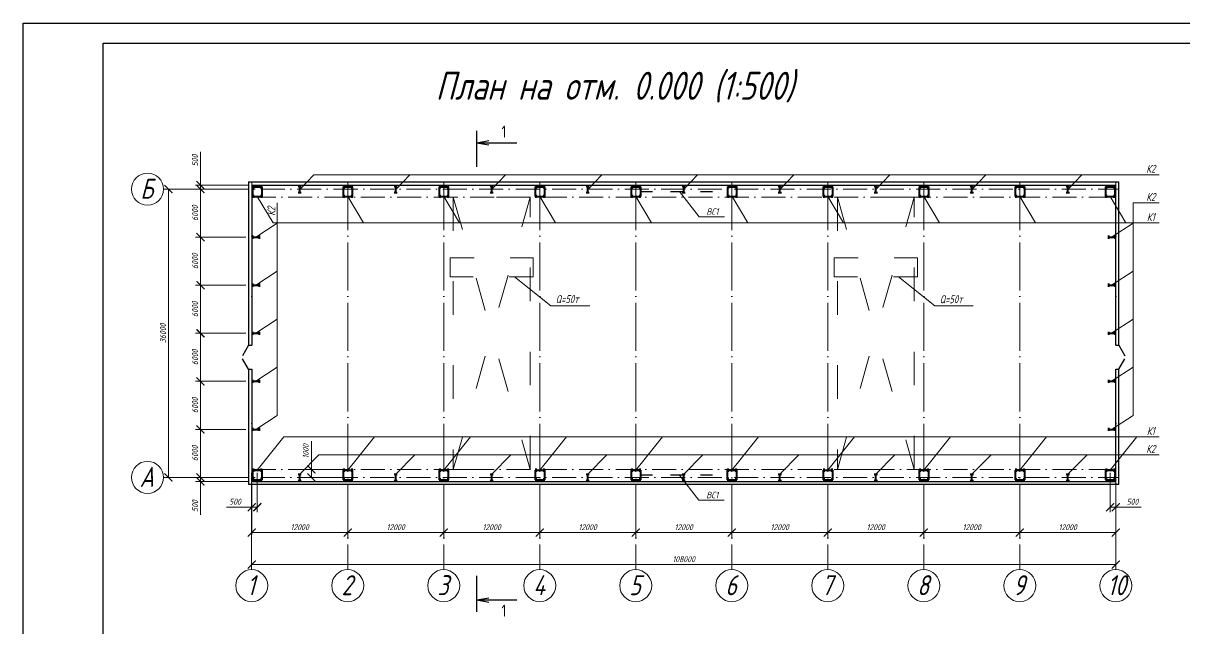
# Model space of a CAD drawing. Header units: millimetres. Extents: x 1665 to 4316, y 443 to 1647.
# Drawn here: x 1665 to 1955.4, y 1495.7 to 1647 of the extents above; entities that cross this region are included whole.
import ezdxf

# ---------------------------------------------------------------- set-up
doc = ezdxf.new("R2010")
doc.units = ezdxf.units.MM
for name, pattern in [('ACAD_ISO03W100', [30, 12, -18]), ('ACAD_ISO04W100', [30, 24, -3, 0, -3]), ('ACAD_ISO10W100', [18, 12, -3, 0, -3])]:
    doc.linetypes.add(name, pattern=pattern)
doc.layers.get('0').update_dxf_attribs({"lineweight": 18})
doc.styles.get("Standard").update_dxf_attribs({"font": 'romans.shx', "width": 0.75, "oblique": 15, "height": 1.5})
doc.dimstyles.new('ISO-25', dxfattribs={"dimtxt": 1.5, "dimasz": 2, "dimexe": 1.25, "dimexo": 0.625, "dimtad": 1, "dimtxsty": 'Standard', "dimblk": 'ARCHTICK', "dimcen": 2.5, "dimadec": 0, "dimazin": 0, "dimtfac": 1, "dimtmove": 0, "dimatfit": 3, "dimldrblk": 'NONE', "dimfxl": 1, "dimlwd": 18, "dimlwe": 18, "dimarcsym": 0})

# ---------------------------------------------------------------- blocks, each defined once
blk = doc.blocks.new('_ArchTick')
at = {"color": 0, "linetype": 'ByBlock', "const_width": 0.15}
blk.add_lwpolyline([(-0.5, -0.5), (0.5, 0.5)], dxfattribs=at)
blk = doc.blocks.new('*D6')
at = {"color": 0, "lineweight": 18, "transparency": 16777216}
for p, q in [((1722.12, 1528.94), (1722.12, 1518.45)), ((1746.12, 1528.94), (1746.12, 1518.45)), ((1722.12, 1519.7), (1746.12, 1519.7))]:
    blk.add_line(p, q, dxfattribs=at)
at = {"layer": 'Defpoints', "color": 0, "transparency": 16777216}
for p in [(1722.12, 1529.56), (1746.12, 1529.56), (1746.12, 1519.7)]:
    blk.add_point(p, dxfattribs=at)
at = {"color": 0, "lineweight": 18, "transparency": 16777216, "xscale": 2, "yscale": 2, "zscale": 2, "rotation": 180}
blk.add_blockref('_ArchTick', (1722.12, 1519.7), dxfattribs=at)
at = {"color": 0, "lineweight": 18, "transparency": 16777216, "xscale": 2, "yscale": 2, "zscale": 2}
blk.add_blockref('_ArchTick', (1746.12, 1519.7), dxfattribs=at)
at = {"color": 0, "transparency": 16777216, "insert": (1734.12, 1521.07), "char_height": 1.5, "attachment_point": 5}
blk.add_mtext('12000', dxfattribs=at)
blk = doc.blocks.new('_None')
blk = doc.blocks.new('*D7')
at = {"color": 0, "lineweight": 18, "transparency": 16777216}
for p, q in [((1746.12, 1528.94), (1746.12, 1518.45)), ((1770.12, 1528.94), (1770.12, 1518.45)), ((1746.12, 1519.7), (1770.12, 1519.7))]:
    blk.add_line(p, q, dxfattribs=at)
at = {"layer": 'Defpoints', "color": 0, "transparency": 16777216}
for p in [(1746.12, 1529.56), (1770.12, 1529.56), (1770.12, 1519.7)]:
    blk.add_point(p, dxfattribs=at)
at = {"color": 0, "lineweight": 18, "transparency": 16777216, "xscale": 2, "yscale": 2, "zscale": 2, "rotation": 180}
blk.add_blockref('_ArchTick', (1746.12, 1519.7), dxfattribs=at)
at = {"color": 0, "lineweight": 18, "transparency": 16777216, "xscale": 2, "yscale": 2, "zscale": 2}
blk.add_blockref('_ArchTick', (1770.12, 1519.7), dxfattribs=at)
at = {"color": 0, "transparency": 16777216, "insert": (1758.12, 1521.07), "char_height": 1.5, "attachment_point": 5}
blk.add_mtext('12000', dxfattribs=at)
blk = doc.blocks.new('*D8')
at = {"color": 0, "lineweight": 18, "transparency": 16777216}
for p, q in [((1770.12, 1528.94), (1770.12, 1518.45)), ((1794.12, 1528.94), (1794.12, 1518.45)), ((1770.12, 1519.7), (1794.12, 1519.7))]:
    blk.add_line(p, q, dxfattribs=at)
at = {"layer": 'Defpoints', "color": 0, "transparency": 16777216}
for p in [(1770.12, 1529.56), (1794.12, 1529.56), (1794.12, 1519.7)]:
    blk.add_point(p, dxfattribs=at)
at = {"color": 0, "lineweight": 18, "transparency": 16777216, "xscale": 2, "yscale": 2, "zscale": 2, "rotation": 180}
blk.add_blockref('_ArchTick', (1770.12, 1519.7), dxfattribs=at)
at = {"color": 0, "lineweight": 18, "transparency": 16777216, "xscale": 2, "yscale": 2, "zscale": 2}
blk.add_blockref('_ArchTick', (1794.12, 1519.7), dxfattribs=at)
at = {"color": 0, "transparency": 16777216, "insert": (1782.12, 1521.07), "char_height": 1.5, "attachment_point": 5}
blk.add_mtext('12000', dxfattribs=at)
blk = doc.blocks.new('*D9')
at = {"color": 0, "lineweight": 18, "transparency": 16777216}
for p, q in [((1794.12, 1528.94), (1794.12, 1518.45)), ((1818.12, 1528.94), (1818.12, 1518.45)), ((1794.12, 1519.7), (1818.12, 1519.7))]:
    blk.add_line(p, q, dxfattribs=at)
at = {"layer": 'Defpoints', "color": 0, "transparency": 16777216}
for p in [(1794.12, 1529.56), (1818.12, 1529.56), (1818.12, 1519.7)]:
    blk.add_point(p, dxfattribs=at)
at = {"color": 0, "lineweight": 18, "transparency": 16777216, "xscale": 2, "yscale": 2, "zscale": 2, "rotation": 180}
blk.add_blockref('_ArchTick', (1794.12, 1519.7), dxfattribs=at)
at = {"color": 0, "lineweight": 18, "transparency": 16777216, "xscale": 2, "yscale": 2, "zscale": 2}
blk.add_blockref('_ArchTick', (1818.12, 1519.7), dxfattribs=at)
at = {"color": 0, "transparency": 16777216, "insert": (1806.12, 1521.07), "char_height": 1.5, "attachment_point": 5}
blk.add_mtext('12000', dxfattribs=at)
blk = doc.blocks.new('*D10')
at = {"color": 0, "lineweight": 18, "transparency": 16777216}
for p, q in [((1818.12, 1528.94), (1818.12, 1518.45)), ((1842.12, 1528.94), (1842.12, 1518.45)), ((1818.12, 1519.7), (1842.12, 1519.7))]:
    blk.add_line(p, q, dxfattribs=at)
at = {"layer": 'Defpoints', "color": 0, "transparency": 16777216}
for p in [(1818.12, 1529.56), (1842.12, 1529.56), (1842.12, 1519.7)]:
    blk.add_point(p, dxfattribs=at)
at = {"color": 0, "lineweight": 18, "transparency": 16777216, "xscale": 2, "yscale": 2, "zscale": 2, "rotation": 180}
blk.add_blockref('_ArchTick', (1818.12, 1519.7), dxfattribs=at)
at = {"color": 0, "lineweight": 18, "transparency": 16777216, "xscale": 2, "yscale": 2, "zscale": 2}
blk.add_blockref('_ArchTick', (1842.12, 1519.7), dxfattribs=at)
at = {"color": 0, "transparency": 16777216, "insert": (1830.12, 1521.07), "char_height": 1.5, "attachment_point": 5}
blk.add_mtext('12000', dxfattribs=at)
blk = doc.blocks.new('*D11')
at = {"color": 0, "lineweight": 18, "transparency": 16777216}
for p, q in [((1842.12, 1528.94), (1842.12, 1518.45)), ((1866.12, 1528.94), (1866.12, 1518.45)), ((1842.12, 1519.7), (1866.12, 1519.7))]:
    blk.add_line(p, q, dxfattribs=at)
at = {"layer": 'Defpoints', "color": 0, "transparency": 16777216}
for p in [(1842.12, 1529.56), (1866.12, 1529.56), (1866.12, 1519.7)]:
    blk.add_point(p, dxfattribs=at)
at = {"color": 0, "lineweight": 18, "transparency": 16777216, "xscale": 2, "yscale": 2, "zscale": 2, "rotation": 180}
blk.add_blockref('_ArchTick', (1842.12, 1519.7), dxfattribs=at)
at = {"color": 0, "lineweight": 18, "transparency": 16777216, "xscale": 2, "yscale": 2, "zscale": 2}
blk.add_blockref('_ArchTick', (1866.12, 1519.7), dxfattribs=at)
at = {"color": 0, "transparency": 16777216, "insert": (1854.12, 1521.07), "char_height": 1.5, "attachment_point": 5}
blk.add_mtext('12000', dxfattribs=at)
blk = doc.blocks.new('*D12')
at = {"color": 0, "lineweight": 18, "transparency": 16777216}
for p, q in [((1866.12, 1528.94), (1866.12, 1518.45)), ((1890.12, 1528.94), (1890.12, 1518.45)), ((1866.12, 1519.7), (1890.12, 1519.7))]:
    blk.add_line(p, q, dxfattribs=at)
at = {"layer": 'Defpoints', "color": 0, "transparency": 16777216}
for p in [(1866.12, 1529.56), (1890.12, 1529.56), (1890.12, 1519.7)]:
    blk.add_point(p, dxfattribs=at)
at = {"color": 0, "lineweight": 18, "transparency": 16777216, "xscale": 2, "yscale": 2, "zscale": 2, "rotation": 180}
blk.add_blockref('_ArchTick', (1866.12, 1519.7), dxfattribs=at)
at = {"color": 0, "lineweight": 18, "transparency": 16777216, "xscale": 2, "yscale": 2, "zscale": 2}
blk.add_blockref('_ArchTick', (1890.12, 1519.7), dxfattribs=at)
at = {"color": 0, "transparency": 16777216, "insert": (1878.12, 1521.07), "char_height": 1.5, "attachment_point": 5}
blk.add_mtext('12000', dxfattribs=at)
blk = doc.blocks.new('*D13')
at = {"color": 0, "lineweight": 18, "transparency": 16777216}
for p, q in [((1890.12, 1528.94), (1890.12, 1518.45)), ((1914.12, 1528.94), (1914.12, 1518.45)), ((1890.12, 1519.7), (1914.12, 1519.7))]:
    blk.add_line(p, q, dxfattribs=at)
at = {"layer": 'Defpoints', "color": 0, "transparency": 16777216}
for p in [(1890.12, 1529.56), (1914.12, 1529.56), (1914.12, 1519.7)]:
    blk.add_point(p, dxfattribs=at)
at = {"color": 0, "lineweight": 18, "transparency": 16777216, "xscale": 2, "yscale": 2, "zscale": 2, "rotation": 180}
blk.add_blockref('_ArchTick', (1890.12, 1519.7), dxfattribs=at)
at = {"color": 0, "lineweight": 18, "transparency": 16777216, "xscale": 2, "yscale": 2, "zscale": 2}
blk.add_blockref('_ArchTick', (1914.12, 1519.7), dxfattribs=at)
at = {"color": 0, "transparency": 16777216, "insert": (1902.12, 1521.07), "char_height": 1.5, "attachment_point": 5}
blk.add_mtext('12000', dxfattribs=at)
blk = doc.blocks.new('*D14')
at = {"color": 0, "lineweight": 18, "transparency": 16777216}
for p, q in [((1914.12, 1528.94), (1914.12, 1518.45)), ((1938.12, 1528.94), (1938.12, 1518.45)), ((1914.12, 1519.7), (1938.12, 1519.7))]:
    blk.add_line(p, q, dxfattribs=at)
at = {"layer": 'Defpoints', "color": 0, "transparency": 16777216}
for p in [(1914.12, 1529.56), (1938.12, 1529.56), (1938.12, 1519.7)]:
    blk.add_point(p, dxfattribs=at)
at = {"color": 0, "lineweight": 18, "transparency": 16777216, "xscale": 2, "yscale": 2, "zscale": 2, "rotation": 180}
blk.add_blockref('_ArchTick', (1914.12, 1519.7), dxfattribs=at)
at = {"color": 0, "lineweight": 18, "transparency": 16777216, "xscale": 2, "yscale": 2, "zscale": 2}
blk.add_blockref('_ArchTick', (1938.12, 1519.7), dxfattribs=at)
at = {"color": 0, "transparency": 16777216, "insert": (1926.12, 1521.07), "char_height": 1.5, "attachment_point": 5}
blk.add_mtext('12000', dxfattribs=at)
blk = doc.blocks.new('*D15')
at = {"color": 0, "lineweight": 18, "transparency": 16777216}
for p, q in [((1722.12, 1531.07), (1722.12, 1510.45)), ((1938.12, 1531.07), (1938.12, 1510.45)), ((1722.12, 1511.7), (1938.12, 1511.7))]:
    blk.add_line(p, q, dxfattribs=at)
at = {"layer": 'Defpoints', "color": 0, "transparency": 16777216}
for p in [(1722.12, 1531.7), (1938.12, 1531.7), (1938.12, 1511.7)]:
    blk.add_point(p, dxfattribs=at)
at = {"color": 0, "lineweight": 18, "transparency": 16777216, "xscale": 2, "yscale": 2, "zscale": 2, "rotation": 180}
blk.add_blockref('_ArchTick', (1722.12, 1511.7), dxfattribs=at)
at = {"color": 0, "lineweight": 18, "transparency": 16777216, "xscale": 2, "yscale": 2, "zscale": 2}
blk.add_blockref('_ArchTick', (1938.12, 1511.7), dxfattribs=at)
at = {"color": 0, "transparency": 16777216, "insert": (1830.12, 1513.07), "char_height": 1.5, "attachment_point": 5}
blk.add_mtext('108000', dxfattribs=at)
blk = doc.blocks.new('*D16')
at = {"color": 0, "lineweight": 18, "transparency": 16777216}
for p, q in [((1720.7, 1545.5), (1708.07, 1545.5)), ((1709.32, 1533.5), (1709.32, 1545.5)), ((1717.12, 1533.5), (1708.07, 1533.5))]:
    blk.add_line(p, q, dxfattribs=at)
at = {"layer": 'Defpoints', "color": 0, "transparency": 16777216}
for p in [(1709.32, 1545.5), (1721.32, 1545.5), (1717.75, 1533.5)]:
    blk.add_point(p, dxfattribs=at)
at = {"color": 0, "lineweight": 18, "transparency": 16777216, "xscale": 2, "yscale": 2, "zscale": 2}
for p, rotation in [((1709.32, 1545.5), 90), ((1709.32, 1533.5), 270)]:
    blk.add_blockref('_ArchTick', p, dxfattribs=dict(at, rotation=rotation))
at = {"color": 0, "transparency": 16777216, "insert": (1707.95, 1539.5), "char_height": 1.5, "attachment_point": 5, "rotation": 90}
blk.add_mtext('6000', dxfattribs=at)
blk = doc.blocks.new('*D17')
at = {"color": 0, "lineweight": 18, "transparency": 16777216}
for p, q in [((1720.7, 1557.5), (1708.07, 1557.5)), ((1709.32, 1545.5), (1709.32, 1557.5)), ((1717.12, 1545.5), (1708.07, 1545.5))]:
    blk.add_line(p, q, dxfattribs=at)
at = {"layer": 'Defpoints', "color": 0, "transparency": 16777216}
for p in [(1709.32, 1557.5), (1721.32, 1557.5), (1717.75, 1545.5)]:
    blk.add_point(p, dxfattribs=at)
at = {"color": 0, "lineweight": 18, "transparency": 16777216, "xscale": 2, "yscale": 2, "zscale": 2}
for p, rotation in [((1709.32, 1557.5), 90), ((1709.32, 1545.5), 270)]:
    blk.add_blockref('_ArchTick', p, dxfattribs=dict(at, rotation=rotation))
at = {"color": 0, "transparency": 16777216, "insert": (1707.95, 1551.5), "char_height": 1.5, "attachment_point": 5, "rotation": 90}
blk.add_mtext('6000', dxfattribs=at)
blk = doc.blocks.new('*D18')
at = {"color": 0, "lineweight": 18, "transparency": 16777216}
for p, q in [((1720.7, 1569.5), (1708.07, 1569.5)), ((1709.32, 1557.5), (1709.32, 1569.5)), ((1717.12, 1557.5), (1708.07, 1557.5))]:
    blk.add_line(p, q, dxfattribs=at)
at = {"layer": 'Defpoints', "color": 0, "transparency": 16777216}
for p in [(1709.32, 1569.5), (1721.32, 1569.5), (1717.75, 1557.5)]:
    blk.add_point(p, dxfattribs=at)
at = {"color": 0, "lineweight": 18, "transparency": 16777216, "xscale": 2, "yscale": 2, "zscale": 2}
for p, rotation in [((1709.32, 1569.5), 90), ((1709.32, 1557.5), 270)]:
    blk.add_blockref('_ArchTick', p, dxfattribs=dict(at, rotation=rotation))
at = {"color": 0, "transparency": 16777216, "insert": (1707.95, 1563.5), "char_height": 1.5, "attachment_point": 5, "rotation": 90}
blk.add_mtext('6000', dxfattribs=at)
blk = doc.blocks.new('*D19')
at = {"color": 0, "lineweight": 18, "transparency": 16777216}
for p, q in [((1720.7, 1581.5), (1708.07, 1581.5)), ((1709.32, 1569.5), (1709.32, 1581.5)), ((1717.12, 1569.5), (1708.07, 1569.5))]:
    blk.add_line(p, q, dxfattribs=at)
at = {"layer": 'Defpoints', "color": 0, "transparency": 16777216}
for p in [(1709.32, 1581.5), (1721.32, 1581.5), (1717.75, 1569.5)]:
    blk.add_point(p, dxfattribs=at)
at = {"color": 0, "lineweight": 18, "transparency": 16777216, "xscale": 2, "yscale": 2, "zscale": 2}
for p, rotation in [((1709.32, 1581.5), 90), ((1709.32, 1569.5), 270)]:
    blk.add_blockref('_ArchTick', p, dxfattribs=dict(at, rotation=rotation))
at = {"color": 0, "transparency": 16777216, "insert": (1707.95, 1575.5), "char_height": 1.5, "attachment_point": 5, "rotation": 90}
blk.add_mtext('6000', dxfattribs=at)
blk = doc.blocks.new('*D20')
at = {"color": 0, "lineweight": 18, "transparency": 16777216}
for p, q in [((1720.7, 1593.5), (1708.07, 1593.5)), ((1709.32, 1581.5), (1709.32, 1593.5)), ((1717.12, 1581.5), (1708.07, 1581.5))]:
    blk.add_line(p, q, dxfattribs=at)
at = {"layer": 'Defpoints', "color": 0, "transparency": 16777216}
for p in [(1709.32, 1593.5), (1721.32, 1593.5), (1717.75, 1581.5)]:
    blk.add_point(p, dxfattribs=at)
at = {"color": 0, "lineweight": 18, "transparency": 16777216, "xscale": 2, "yscale": 2, "zscale": 2}
for p, rotation in [((1709.32, 1593.5), 90), ((1709.32, 1581.5), 270)]:
    blk.add_blockref('_ArchTick', p, dxfattribs=dict(at, rotation=rotation))
at = {"color": 0, "transparency": 16777216, "insert": (1707.95, 1587.5), "char_height": 1.5, "attachment_point": 5, "rotation": 90}
blk.add_mtext('6000', dxfattribs=at)
blk = doc.blocks.new('*D21')
at = {"color": 0, "lineweight": 18, "transparency": 16777216}
for p, q in [((1720.7, 1605.5), (1708.07, 1605.5)), ((1709.32, 1593.5), (1709.32, 1605.5)), ((1717.12, 1593.5), (1708.07, 1593.5))]:
    blk.add_line(p, q, dxfattribs=at)
at = {"layer": 'Defpoints', "color": 0, "transparency": 16777216}
for p in [(1709.32, 1605.5), (1721.32, 1605.5), (1717.75, 1593.5)]:
    blk.add_point(p, dxfattribs=at)
at = {"color": 0, "lineweight": 18, "transparency": 16777216, "xscale": 2, "yscale": 2, "zscale": 2}
for p, rotation in [((1709.32, 1605.5), 90), ((1709.32, 1593.5), 270)]:
    blk.add_blockref('_ArchTick', p, dxfattribs=dict(at, rotation=rotation))
at = {"color": 0, "transparency": 16777216, "insert": (1707.95, 1599.5), "char_height": 1.5, "attachment_point": 5, "rotation": 90}
blk.add_mtext('6000', dxfattribs=at)
blk = doc.blocks.new('*D22')
at = {"color": 0, "lineweight": 18, "transparency": 16777216}
for p, q in [((1720.7, 1605.5), (1700.07, 1605.5)), ((1701.32, 1605.5), (1701.32, 1533.5)), ((1720.7, 1533.5), (1700.07, 1533.5))]:
    blk.add_line(p, q, dxfattribs=at)
at = {"layer": 'Defpoints', "color": 0, "transparency": 16777216}
for p in [(1721.32, 1605.5), (1701.32, 1533.5), (1721.32, 1533.5)]:
    blk.add_point(p, dxfattribs=at)
at = {"color": 0, "lineweight": 18, "transparency": 16777216, "xscale": 2, "yscale": 2, "zscale": 2}
for p, rotation in [((1701.32, 1605.5), 90), ((1701.32, 1533.5), 270)]:
    blk.add_blockref('_ArchTick', p, dxfattribs=dict(at, rotation=rotation))
at = {"color": 0, "transparency": 16777216, "insert": (1699.95, 1569.5), "char_height": 1.5, "attachment_point": 5, "rotation": 90}
blk.add_mtext('36000', dxfattribs=at)
blk = doc.blocks.new('*D23')
at = {"color": 0, "lineweight": 18, "transparency": 16777216}
for p, q in [((1737.04, 1535.5), (1737.04, 1542.56)), ((1744.34, 1535.5), (1735.79, 1535.5)), ((1744.34, 1533.5), (1735.79, 1533.5)), ((1737.04, 1533.5), (1737.04, 1535.5))]:
    blk.add_line(p, q, dxfattribs=at)
at = {"layer": 'Defpoints', "color": 0, "transparency": 16777216}
for p in [(1737.04, 1535.5), (1744.96, 1535.5), (1744.96, 1533.5)]:
    blk.add_point(p, dxfattribs=at)
at = {"color": 0, "lineweight": 18, "transparency": 16777216, "xscale": 2, "yscale": 2, "zscale": 2}
for p, rotation in [((1737.04, 1535.5), 90), ((1737.04, 1533.5), 270)]:
    blk.add_blockref('_ArchTick', p, dxfattribs=dict(at, rotation=rotation))
at = {"color": 0, "transparency": 16777216, "insert": (1735.66, 1540.03), "char_height": 1.5, "attachment_point": 5, "rotation": 90}
blk.add_mtext('1000', dxfattribs=at)
blk = doc.blocks.new('*D24')
at = {"color": 0, "lineweight": 18, "transparency": 16777216}
for p, q in [((1936.72, 1534.67), (1936.72, 1524.8)), ((1938.12, 1534.67), (1938.12, 1524.8)), ((1936.72, 1526.05), (1938.12, 1526.05)), ((1938.12, 1526.05), (1944.46, 1526.05))]:
    blk.add_line(p, q, dxfattribs=at)
at = {"layer": 'Defpoints', "color": 0, "transparency": 16777216}
for p in [(1936.72, 1535.3), (1938.12, 1535.3), (1938.12, 1526.05)]:
    blk.add_point(p, dxfattribs=at)
at = {"color": 0, "lineweight": 18, "transparency": 16777216, "xscale": 2, "yscale": 2, "zscale": 2, "rotation": 180}
blk.add_blockref('_ArchTick', (1936.72, 1526.05), dxfattribs=at)
at = {"color": 0, "lineweight": 18, "transparency": 16777216, "xscale": 2, "yscale": 2, "zscale": 2}
blk.add_blockref('_ArchTick', (1938.12, 1526.05), dxfattribs=at)
at = {"color": 0, "transparency": 16777216, "insert": (1942.29, 1527.42), "char_height": 1.5, "attachment_point": 5}
blk.add_mtext('500', dxfattribs=at)
blk = doc.blocks.new('*D25')
at = {"color": 0, "lineweight": 18, "transparency": 16777216}
for p, q in [((1722.12, 1534.67), (1722.12, 1524.8)), ((1723.53, 1534.67), (1723.53, 1524.8)), ((1722.12, 1526.05), (1715.79, 1526.05)), ((1723.53, 1526.05), (1722.12, 1526.05))]:
    blk.add_line(p, q, dxfattribs=at)
at = {"layer": 'Defpoints', "color": 0, "transparency": 16777216}
for p in [(1722.12, 1535.3), (1723.53, 1535.3), (1722.12, 1526.05)]:
    blk.add_point(p, dxfattribs=at)
at = {"color": 0, "lineweight": 18, "transparency": 16777216, "xscale": 2, "yscale": 2, "zscale": 2, "rotation": 180}
blk.add_blockref('_ArchTick', (1722.12, 1526.05), dxfattribs=at)
at = {"color": 0, "lineweight": 18, "transparency": 16777216, "xscale": 2, "yscale": 2, "zscale": 2}
blk.add_blockref('_ArchTick', (1723.53, 1526.05), dxfattribs=at)
at = {"color": 0, "transparency": 16777216, "insert": (1717.96, 1527.42), "char_height": 1.5, "attachment_point": 5}
blk.add_mtext('500', dxfattribs=at)
blk = doc.blocks.new('*D26')
at = {"color": 0, "lineweight": 18, "transparency": 16777216}
for p, q in [((1721.5, 1533.5), (1708.07, 1533.5)), ((1709.32, 1533.5), (1709.32, 1535.5)), ((1709.32, 1533.5), (1709.32, 1532.5)), ((1721.5, 1532.5), (1708.07, 1532.5)), ((1709.32, 1532.5), (1709.32, 1524.16))]:
    blk.add_line(p, q, dxfattribs=at)
at = {"layer": 'Defpoints', "color": 0, "transparency": 16777216}
for p in [(1722.12, 1533.5), (1709.32, 1532.5), (1722.12, 1532.5)]:
    blk.add_point(p, dxfattribs=at)
at = {"color": 0, "lineweight": 18, "transparency": 16777216, "xscale": 2, "yscale": 2, "zscale": 2}
for p, rotation in [((1709.32, 1533.5), 270), ((1709.32, 1532.5), 90)]:
    blk.add_blockref('_ArchTick', p, dxfattribs=dict(at, rotation=rotation))
at = {"color": 0, "transparency": 16777216, "insert": (1707.95, 1526.33), "char_height": 1.5, "attachment_point": 5, "rotation": 90}
blk.add_mtext('500', dxfattribs=at)
blk = doc.blocks.new('*D27')
at = {"color": 0, "lineweight": 18, "transparency": 16777216}
for p, q in [((1709.32, 1606.5), (1709.32, 1614.84)), ((1721.5, 1606.5), (1708.07, 1606.5)), ((1709.32, 1605.5), (1709.32, 1606.5)), ((1721.5, 1605.5), (1708.07, 1605.5)), ((1709.32, 1605.5), (1709.32, 1603.5))]:
    blk.add_line(p, q, dxfattribs=at)
at = {"layer": 'Defpoints', "color": 0, "transparency": 16777216}
for p in [(1709.32, 1606.5), (1722.12, 1606.5), (1722.12, 1605.5)]:
    blk.add_point(p, dxfattribs=at)
at = {"color": 0, "lineweight": 18, "transparency": 16777216, "xscale": 2, "yscale": 2, "zscale": 2}
for p, rotation in [((1709.32, 1606.5), 270), ((1709.32, 1605.5), 90)]:
    blk.add_blockref('_ArchTick', p, dxfattribs=dict(at, rotation=rotation))
at = {"color": 0, "transparency": 16777216, "insert": (1707.95, 1612.67), "char_height": 1.5, "attachment_point": 5, "rotation": 90}
blk.add_mtext('500', dxfattribs=at)

msp = doc.modelspace()

# ---------------------------------------------------------------- linework, layer by layer
at = {"lineweight": -2}
for p, q in [((1665.02, 1646.955), (2506.02, 1646.955)), ((1665.02, 1052.955), (1665.02, 1646.955))]:
    msp.add_line(p, q, dxfattribs=at)
at = {"lineweight": 30}
for p, q in [((1685.02, 1641.955), (2501.02, 1641.955)), ((1685.02, 1057.955), (1685.02, 1641.955)), ((1778.396, 1611.114), (1778.396, 1620.114)), ((1778.396, 1617.114), (1781.4, 1617.644)), ((1778.396, 1617.114), (1788.396, 1617.114)), ((1778.396, 1617.114), (1781.4, 1616.585)), ((1721.325, 1607.3), (1721.325, 1566.5)), ((1721.325, 1607.3), (1938.925, 1607.3)), ((1722.125, 1606.5), (1722.125, 1566.5)), ((1722.125, 1606.5), (1938.125, 1606.5)), ((1938.125, 1566.5), (1938.125, 1606.5)), ((1938.925, 1566.5), (1938.925, 1607.3)), ((1721.325, 1566.5), (1719.825, 1563.901)), ((1721.325, 1566.5), (1722.125, 1566.5)), ((1938.125, 1566.5), (1938.925, 1566.5)), ((1938.925, 1566.5), (1940.425, 1563.901)), ((1721.325, 1560.5), (1719.825, 1563.098)), ((1938.925, 1560.5), (1940.425, 1563.098)), ((1721.325, 1560.5), (1722.125, 1560.5)), ((1721.325, 1560.5), (1721.325, 1531.7)), ((1722.125, 1560.5), (1722.125, 1532.5)), ((1938.125, 1532.5), (1938.125, 1560.5)), ((1938.125, 1560.5), (1938.925, 1560.5)), ((1938.925, 1531.7), (1938.925, 1560.5)), ((1938.925, 1531.7), (1721.325, 1531.7)), ((1722.125, 1532.5), (1938.125, 1532.5)), ((1778.396, 1499.874), (1778.396, 1508.874)), ((1778.396, 1502.874), (1781.4, 1503.404)), ((1778.396, 1502.874), (1788.396, 1502.874)), ((1778.396, 1502.874), (1781.4, 1502.344))]:
    msp.add_line(p, q, dxfattribs=at)
for p, q in [((1734.125, 1605.46), (1737.652, 1609.125)), ((1737.652, 1609.125), (1949, 1609.125)), ((1758.125, 1605.46), (1761.652, 1609.125)), ((1782.125, 1605.5), (1785.652, 1609.165)), ((1806.125, 1605.46), (1809.652, 1609.125)), ((1830.125, 1605.5), (1833.652, 1609.165)), ((1854.125, 1605.46), (1857.652, 1609.125)), ((1878.125, 1605.46), (1881.652, 1609.125)), ((1902.125, 1605.46), (1905.652, 1609.125)), ((1926.125, 1605.46), (1929.652, 1609.125)), ((1723.528, 1603.7), (1727.477, 1597.062)), ((1746.125, 1603.7), (1750.073, 1597.062)), ((1770.125, 1603.7), (1774.073, 1597.062)), ((1794.125, 1603.7), (1798.073, 1597.062)), ((1818.125, 1603.7), (1822.073, 1597.062)), ((1829.066, 1604.9), (1833.968, 1598.596)), ((1842.194, 1603.7), (1846.142, 1597.062)), ((1866.125, 1603.7), (1870.073, 1597.062)), ((1890.125, 1603.7), (1894.073, 1597.062)), ((1914.125, 1603.7), (1918.073, 1597.062)), ((1936.721, 1603.7), (1940.67, 1597.062)), ((1728.518, 1549), (1728.518, 1602.084)), ((1942.438, 1549), (1942.438, 1602.084)), ((1942.438, 1602.084), (1949, 1602.084)), ((1723.165, 1593.5), (1728.518, 1597)), ((1727.477, 1597.062), (1949, 1597.062)), ((1833.968, 1598.596), (1840.276, 1598.596)), ((1937.085, 1593.5), (1942.438, 1597)), ((1723.165, 1581.5), (1728.518, 1585)), ((1787.788, 1583.578), (1796.9, 1576.348)), ((1883.788, 1583.578), (1892.9, 1576.348)), ((1937.085, 1581.5), (1942.438, 1585)), ((1796.9, 1576.348), (1806.682, 1576.348)), ((1892.9, 1576.348), (1902.497, 1576.348)), ((1723.165, 1569.5), (1728.518, 1573)), ((1937.085, 1569.5), (1942.438, 1573)), ((1723.165, 1557.5), (1728.518, 1561)), ((1937.085, 1557.5), (1942.438, 1561)), ((1723.165, 1545.5), (1728.518, 1549)), ((1937.085, 1545.5), (1942.438, 1549)), ((1723.528, 1535.3), (1730.19, 1543.609)), ((1730.19, 1543.609), (1949, 1543.609)), ((1746.125, 1535.3), (1752.787, 1543.609)), ((1770.125, 1535.3), (1776.787, 1543.609)), ((1794.125, 1535.3), (1800.787, 1543.609)), ((1818.125, 1535.3), (1824.787, 1543.609)), ((1842.125, 1535.3), (1848.787, 1543.609)), ((1866.125, 1535.3), (1872.787, 1543.609)), ((1890.125, 1535.3), (1896.787, 1543.609)), ((1914.17, 1535.3), (1920.832, 1543.609)), ((1936.721, 1535.3), (1943.383, 1543.609)), ((1734.125, 1534.34), (1738.937, 1539.144)), ((1738.937, 1539.144), (1949, 1539.144)), ((1758.125, 1534.34), (1762.937, 1539.144)), ((1782.125, 1534.34), (1786.937, 1539.144)), ((1806.125, 1534.34), (1810.937, 1539.144)), ((1830.125, 1534.34), (1834.937, 1539.144)), ((1854.125, 1534.34), (1858.937, 1539.144)), ((1878.125, 1534.34), (1882.937, 1539.144)), ((1902.125, 1534.34), (1906.937, 1539.144)), ((1926.125, 1534.34), (1930.937, 1539.144)), ((1721.325, 1533.5), (1709.325, 1533.5)), ((1829.025, 1534.1), (1833.927, 1527.796)), ((1722.125, 1531.7), (1722.125, 1519.7)), ((1833.927, 1527.796), (1840.234, 1527.796))]:
    msp.add_line(p, q)
at = {"linetype": 'ACAD_ISO04W100', "ltscale": 0.5}
for p, q in [((1722.125, 1607.3), (1722.125, 1566.5)), ((1746.125, 1607.3), (1746.125, 1510.45)), ((1770.125, 1607.3), (1770.125, 1510.45)), ((1794.125, 1607.3), (1794.125, 1510.45)), ((1818.125, 1607.3), (1818.125, 1510.45)), ((1842.125, 1607.3), (1842.125, 1510.45)), ((1866.125, 1607.3), (1866.125, 1510.45)), ((1890.125, 1607.3), (1890.125, 1510.45)), ((1914.125, 1607.3), (1914.125, 1510.45)), ((1938.125, 1607.3), (1938.125, 1566.5)), ((1722.125, 1560.5), (1722.125, 1519.193)), ((1938.125, 1560.5), (1938.125, 1519.193))]:
    msp.add_line(p, q, dxfattribs=at)
at = {"lineweight": 40}
for p, q in [((1722.365, 1606.1), (1722.365, 1603.7)), ((1722.528, 1606.5), (1722.528, 1605.7)), ((1722.528, 1606.1), (1724.528, 1606.1)), ((1724.528, 1606.5), (1724.528, 1605.7)), ((1724.685, 1606.1), (1724.685, 1603.7)), ((1733.725, 1606.26), (1734.525, 1606.26)), ((1734.125, 1604.66), (1734.125, 1606.26)), ((1744.961, 1606.1), (1744.961, 1603.7)), ((1745.125, 1606.5), (1745.125, 1605.7)), ((1745.125, 1606.1), (1747.125, 1606.1)), ((1747.125, 1606.5), (1747.125, 1605.7)), ((1747.281, 1606.1), (1747.281, 1603.7)), ((1757.725, 1606.26), (1758.525, 1606.26)), ((1758.125, 1604.66), (1758.125, 1606.26)), ((1768.961, 1606.1), (1768.961, 1603.7)), ((1769.125, 1606.5), (1769.125, 1605.7)), ((1769.125, 1606.1), (1771.125, 1606.1)), ((1771.125, 1606.5), (1771.125, 1605.7)), ((1771.281, 1606.1), (1771.281, 1603.7)), ((1781.725, 1606.26), (1782.525, 1606.26)), ((1782.125, 1604.66), (1782.125, 1606.26)), ((1792.961, 1606.1), (1792.961, 1603.7)), ((1793.125, 1606.5), (1793.125, 1605.7)), ((1793.125, 1606.1), (1795.125, 1606.1)), ((1795.125, 1606.5), (1795.125, 1605.7)), ((1795.281, 1606.1), (1795.281, 1603.7)), ((1805.725, 1606.26), (1806.525, 1606.26)), ((1806.125, 1604.66), (1806.125, 1606.26)), ((1816.961, 1606.1), (1816.961, 1603.7)), ((1817.125, 1606.5), (1817.125, 1605.7)), ((1817.125, 1606.1), (1819.125, 1606.1)), ((1819.125, 1606.5), (1819.125, 1605.7)), ((1819.281, 1606.1), (1819.281, 1603.7)), ((1829.725, 1606.26), (1830.525, 1606.26)), ((1830.125, 1604.66), (1830.125, 1606.26)), ((1841.031, 1606.1), (1841.031, 1603.7)), ((1841.194, 1606.5), (1841.194, 1605.7)), ((1841.194, 1606.1), (1843.194, 1606.1)), ((1843.194, 1606.5), (1843.194, 1605.7)), ((1843.351, 1606.1), (1843.351, 1603.7)), ((1853.725, 1606.26), (1854.525, 1606.26)), ((1854.125, 1604.66), (1854.125, 1606.26)), ((1864.961, 1606.1), (1864.961, 1603.7)), ((1865.125, 1606.5), (1865.125, 1605.7)), ((1865.125, 1606.1), (1867.125, 1606.1)), ((1867.125, 1606.5), (1867.125, 1605.7)), ((1867.281, 1606.1), (1867.281, 1603.7)), ((1877.725, 1606.26), (1878.525, 1606.26)), ((1878.125, 1604.66), (1878.125, 1606.26)), ((1888.961, 1606.1), (1888.961, 1603.7)), ((1889.125, 1606.5), (1889.125, 1605.7)), ((1889.125, 1606.1), (1891.125, 1606.1)), ((1891.125, 1606.5), (1891.125, 1605.7)), ((1891.281, 1606.1), (1891.281, 1603.7)), ((1901.725, 1606.26), (1902.525, 1606.26)), ((1902.125, 1604.66), (1902.125, 1606.26)), ((1912.961, 1606.1), (1912.961, 1603.7)), ((1913.125, 1606.5), (1913.125, 1605.7)), ((1913.125, 1606.1), (1915.125, 1606.1)), ((1915.125, 1606.5), (1915.125, 1605.7)), ((1915.281, 1606.1), (1915.281, 1603.7)), ((1925.725, 1606.26), (1926.525, 1606.26)), ((1926.125, 1604.66), (1926.125, 1606.26)), ((1935.558, 1606.1), (1935.558, 1603.7)), ((1935.721, 1606.5), (1935.721, 1605.7)), ((1935.721, 1606.1), (1937.721, 1606.1)), ((1937.721, 1606.5), (1937.721, 1605.7)), ((1937.878, 1606.1), (1937.878, 1603.7)), ((1722.528, 1604.1), (1722.528, 1603.3)), ((1722.528, 1603.7), (1724.528, 1603.7)), ((1724.528, 1604.1), (1724.528, 1603.3)), ((1733.725, 1604.66), (1734.525, 1604.66)), ((1745.125, 1604.1), (1745.125, 1603.3)), ((1745.125, 1603.7), (1747.125, 1603.7)), ((1747.125, 1604.1), (1747.125, 1603.3)), ((1757.725, 1604.66), (1758.525, 1604.66)), ((1769.125, 1604.1), (1769.125, 1603.3)), ((1769.125, 1603.7), (1771.125, 1603.7)), ((1771.125, 1604.1), (1771.125, 1603.3)), ((1781.725, 1604.66), (1782.525, 1604.66)), ((1793.125, 1604.1), (1793.125, 1603.3)), ((1793.125, 1603.7), (1795.125, 1603.7)), ((1795.125, 1604.1), (1795.125, 1603.3)), ((1805.725, 1604.66), (1806.525, 1604.66)), ((1817.125, 1604.1), (1817.125, 1603.3)), ((1817.125, 1603.7), (1819.125, 1603.7)), ((1819.125, 1604.1), (1819.125, 1603.3)), ((1829.725, 1604.66), (1830.525, 1604.66)), ((1841.194, 1604.1), (1841.194, 1603.3)), ((1841.194, 1603.7), (1843.194, 1603.7)), ((1843.194, 1604.1), (1843.194, 1603.3)), ((1853.725, 1604.66), (1854.525, 1604.66)), ((1865.125, 1604.1), (1865.125, 1603.3)), ((1865.125, 1603.7), (1867.125, 1603.7)), ((1867.125, 1604.1), (1867.125, 1603.3)), ((1877.725, 1604.66), (1878.525, 1604.66)), ((1889.125, 1604.1), (1889.125, 1603.3)), ((1889.125, 1603.7), (1891.125, 1603.7)), ((1891.125, 1604.1), (1891.125, 1603.3)), ((1901.725, 1604.66), (1902.525, 1604.66)), ((1913.125, 1604.1), (1913.125, 1603.3)), ((1913.125, 1603.7), (1915.125, 1603.7)), ((1915.125, 1604.1), (1915.125, 1603.3)), ((1925.725, 1604.66), (1926.525, 1604.66)), ((1935.721, 1604.1), (1935.721, 1603.3)), ((1935.721, 1603.7), (1937.721, 1603.7)), ((1937.721, 1604.1), (1937.721, 1603.3)), ((1722.365, 1593.9), (1722.365, 1593.1)), ((1722.365, 1593.5), (1723.965, 1593.5)), ((1723.965, 1593.9), (1723.965, 1593.1)), ((1936.285, 1593.9), (1936.285, 1593.1)), ((1936.285, 1593.5), (1937.885, 1593.5)), ((1937.885, 1593.9), (1937.885, 1593.1)), ((1722.365, 1581.9), (1722.365, 1581.1)), ((1722.365, 1581.5), (1723.965, 1581.5)), ((1723.965, 1581.9), (1723.965, 1581.1)), ((1936.285, 1581.9), (1936.285, 1581.1)), ((1936.285, 1581.5), (1937.885, 1581.5)), ((1937.885, 1581.9), (1937.885, 1581.1)), ((1722.365, 1569.9), (1722.365, 1569.1)), ((1722.365, 1569.5), (1723.965, 1569.5)), ((1723.965, 1569.9), (1723.965, 1569.1)), ((1936.285, 1569.9), (1936.285, 1569.1)), ((1936.285, 1569.5), (1937.885, 1569.5)), ((1937.885, 1569.9), (1937.885, 1569.1)), ((1722.365, 1557.9), (1722.365, 1557.1)), ((1722.365, 1557.5), (1723.965, 1557.5)), ((1723.965, 1557.9), (1723.965, 1557.1)), ((1936.285, 1557.9), (1936.285, 1557.1)), ((1936.285, 1557.5), (1937.885, 1557.5)), ((1937.885, 1557.9), (1937.885, 1557.1)), ((1722.365, 1545.9), (1722.365, 1545.1)), ((1722.365, 1545.5), (1723.965, 1545.5)), ((1723.965, 1545.9), (1723.965, 1545.1)), ((1936.285, 1545.9), (1936.285, 1545.1)), ((1936.285, 1545.5), (1937.885, 1545.5)), ((1937.885, 1545.9), (1937.885, 1545.1)), ((1722.365, 1535.3), (1722.365, 1532.9)), ((1722.528, 1535.7), (1722.528, 1534.9)), ((1722.528, 1535.3), (1724.528, 1535.3)), ((1722.528, 1533.3), (1722.528, 1532.5)), ((1724.528, 1535.7), (1724.528, 1534.9)), ((1724.528, 1533.3), (1724.528, 1532.5)), ((1724.685, 1535.3), (1724.685, 1532.9)), ((1733.725, 1534.34), (1734.525, 1534.34)), ((1734.125, 1532.74), (1734.125, 1534.34)), ((1744.961, 1535.3), (1744.961, 1532.9)), ((1745.125, 1535.7), (1745.125, 1534.9)), ((1745.125, 1535.3), (1747.125, 1535.3)), ((1745.125, 1533.3), (1745.125, 1532.5)), ((1747.125, 1535.7), (1747.125, 1534.9)), ((1747.125, 1533.3), (1747.125, 1532.5)), ((1747.281, 1535.3), (1747.281, 1532.9)), ((1757.725, 1534.34), (1758.525, 1534.34)), ((1758.125, 1532.74), (1758.125, 1534.34)), ((1768.961, 1535.3), (1768.961, 1532.9)), ((1769.125, 1535.7), (1769.125, 1534.9)), ((1769.125, 1535.3), (1771.125, 1535.3)), ((1769.125, 1533.3), (1769.125, 1532.5)), ((1771.125, 1535.7), (1771.125, 1534.9)), ((1771.125, 1533.3), (1771.125, 1532.5)), ((1771.281, 1535.3), (1771.281, 1532.9)), ((1781.725, 1534.34), (1782.525, 1534.34)), ((1782.125, 1532.74), (1782.125, 1534.34)), ((1792.961, 1535.3), (1792.961, 1532.9)), ((1793.125, 1535.7), (1793.125, 1534.9)), ((1793.125, 1535.3), (1795.125, 1535.3)), ((1793.125, 1533.3), (1793.125, 1532.5)), ((1795.125, 1535.7), (1795.125, 1534.9)), ((1795.125, 1533.3), (1795.125, 1532.5)), ((1795.281, 1535.3), (1795.281, 1532.9)), ((1805.725, 1534.34), (1806.525, 1534.34)), ((1806.125, 1532.74), (1806.125, 1534.34)), ((1816.961, 1535.3), (1816.961, 1532.9)), ((1817.125, 1535.7), (1817.125, 1534.9)), ((1817.125, 1535.3), (1819.125, 1535.3)), ((1817.125, 1533.3), (1817.125, 1532.5)), ((1819.125, 1535.7), (1819.125, 1534.9)), ((1819.125, 1533.3), (1819.125, 1532.5)), ((1819.281, 1535.3), (1819.281, 1532.9)), ((1829.725, 1534.34), (1830.525, 1534.34)), ((1830.125, 1532.74), (1830.125, 1534.34)), ((1840.961, 1535.3), (1840.961, 1532.9)), ((1841.125, 1535.7), (1841.125, 1534.9)), ((1841.125, 1535.3), (1843.125, 1535.3)), ((1841.125, 1533.3), (1841.125, 1532.5)), ((1843.125, 1535.7), (1843.125, 1534.9)), ((1843.125, 1533.3), (1843.125, 1532.5)), ((1843.281, 1535.3), (1843.281, 1532.9)), ((1853.725, 1534.34), (1854.525, 1534.34)), ((1854.125, 1532.74), (1854.125, 1534.34)), ((1864.961, 1535.3), (1864.961, 1532.9)), ((1865.125, 1535.7), (1865.125, 1534.9)), ((1865.125, 1535.3), (1867.125, 1535.3)), ((1865.125, 1533.3), (1865.125, 1532.5)), ((1867.125, 1535.7), (1867.125, 1534.9)), ((1867.125, 1533.3), (1867.125, 1532.5)), ((1867.281, 1535.3), (1867.281, 1532.9)), ((1877.725, 1534.34), (1878.525, 1534.34)), ((1878.125, 1532.74), (1878.125, 1534.34)), ((1888.961, 1535.3), (1888.961, 1532.9)), ((1889.125, 1535.7), (1889.125, 1534.9)), ((1889.125, 1535.3), (1891.125, 1535.3)), ((1889.125, 1533.3), (1889.125, 1532.5)), ((1891.125, 1535.7), (1891.125, 1534.9)), ((1891.125, 1533.3), (1891.125, 1532.5)), ((1891.281, 1535.3), (1891.281, 1532.9)), ((1901.725, 1534.34), (1902.525, 1534.34)), ((1902.125, 1532.74), (1902.125, 1534.34)), ((1913.007, 1535.3), (1913.007, 1532.9)), ((1913.17, 1535.7), (1913.17, 1534.9)), ((1913.17, 1535.3), (1915.17, 1535.3)), ((1913.17, 1533.3), (1913.17, 1532.5)), ((1915.17, 1535.7), (1915.17, 1534.9)), ((1915.17, 1533.3), (1915.17, 1532.5)), ((1915.327, 1535.3), (1915.327, 1532.9)), ((1925.725, 1534.34), (1926.525, 1534.34)), ((1926.125, 1532.74), (1926.125, 1534.34)), ((1935.558, 1535.3), (1935.558, 1532.9)), ((1935.721, 1535.7), (1935.721, 1534.9)), ((1935.721, 1535.3), (1937.721, 1535.3)), ((1935.721, 1533.3), (1935.721, 1532.5)), ((1937.721, 1535.7), (1937.721, 1534.9)), ((1937.721, 1533.3), (1937.721, 1532.5)), ((1937.878, 1535.3), (1937.878, 1532.9)), ((1722.528, 1532.9), (1724.528, 1532.9)), ((1733.725, 1532.74), (1734.525, 1532.74)), ((1745.125, 1532.9), (1747.125, 1532.9)), ((1757.725, 1532.74), (1758.525, 1532.74)), ((1769.125, 1532.9), (1771.125, 1532.9)), ((1781.725, 1532.74), (1782.525, 1532.74)), ((1793.125, 1532.9), (1795.125, 1532.9)), ((1805.725, 1532.74), (1806.525, 1532.74)), ((1817.125, 1532.9), (1819.125, 1532.9)), ((1829.725, 1532.74), (1830.525, 1532.74)), ((1841.125, 1532.9), (1843.125, 1532.9)), ((1853.725, 1532.74), (1854.525, 1532.74)), ((1865.125, 1532.9), (1867.125, 1532.9)), ((1877.725, 1532.74), (1878.525, 1532.74)), ((1889.125, 1532.9), (1891.125, 1532.9)), ((1901.725, 1532.74), (1902.525, 1532.74)), ((1913.17, 1532.9), (1915.17, 1532.9)), ((1925.725, 1532.74), (1926.525, 1532.74)), ((1935.721, 1532.9), (1937.721, 1532.9))]:
    msp.add_line(p, q, dxfattribs=at)
at = {"linetype": 'ACAD_ISO10W100', "ltscale": 0.5}
for p, q in [((1715.32, 1605.5), (1938.925, 1605.5)), ((1722.125, 1603.5), (1938.125, 1603.5)), ((1715.32, 1533.5), (1938.925, 1533.5)), ((1722.125, 1535.5), (1938.125, 1535.5))]:
    msp.add_line(p, q, dxfattribs=at)
at = {"linetype": 'ACAD_ISO03W100', "ltscale": 0.7}
for p, q in [((1772.525, 1603.5), (1772.525, 1535.5)), ((1791.725, 1603.5), (1772.525, 1603.5)), ((1772.525, 1603.5), (1791.725, 1535.5)), ((1772.525, 1535.5), (1791.725, 1603.5)), ((1791.725, 1535.5), (1791.725, 1603.5)), ((1868.525, 1603.5), (1868.525, 1535.5)), ((1887.725, 1603.5), (1868.525, 1603.5)), ((1868.525, 1603.5), (1887.725, 1535.5)), ((1868.525, 1535.5), (1887.725, 1603.5)), ((1887.725, 1535.5), (1887.725, 1603.5)), ((1772.525, 1535.5), (1791.725, 1535.5)), ((1868.525, 1535.5), (1887.725, 1535.5))]:
    msp.add_line(p, q, dxfattribs=at)
at = {"linetype": 'ACAD_ISO03W100', "lineweight": 30, "ltscale": 0.25}
for p, q in [((1819.281, 1604.9), (1840.961, 1604.9)), ((1819.281, 1534.1), (1840.961, 1534.1))]:
    msp.add_line(p, q, dxfattribs=at)
at = {"linetype": 'ACAD_ISO03W100', "ltscale": 0.5}
for p, q in [((1771.725, 1588.378), (1792.525, 1588.378)), ((1867.725, 1588.378), (1888.525, 1588.378)), ((1792.525, 1583.578), (1771.725, 1583.578)), ((1888.525, 1583.578), (1867.725, 1583.578))]:
    msp.add_line(p, q, dxfattribs=at)
at = {"linetype": 'ACAD_ISO03W100', "ltscale": 0.4}
for p, q in [((1771.725, 1583.578), (1771.725, 1588.378)), ((1792.525, 1588.378), (1792.525, 1583.578)), ((1867.725, 1583.578), (1867.725, 1588.378)), ((1888.525, 1588.378), (1888.525, 1583.578))]:
    msp.add_line(p, q, dxfattribs=at)
for centre in [(1696.075, 1605.5), (1696.075, 1533.5), (1722.125, 1506.45), (1746.125, 1506.45), (1770.125, 1506.45), (1794.125, 1506.45), (1818.125, 1506.45), (1842.125, 1506.45), (1866.125, 1506.45), (1890.125, 1506.45), (1914.125, 1506.45), (1938.125, 1506.45)]:
    msp.add_circle(centre, 4)

# ---------------------------------------------------------------- texts
for s, width, insert, char_height, attachment_point in [('План на отм. 0.000 (1:500)', 126.60937, (1768.11, 1634.832), 7, 1), ('{\\Q0;1}', 2.98274, (1784.571, 1621.357), 3, 1), ('К2', 14.11222, (1946.873, 1610.593), 2, 5), ('Б', 8.20492, (1695.896, 1605.612), 5, 5), ('К2', 14.11222, (1946.873, 1603.552), 2, 5), ('ВС1', 9.63528, (1837.294, 1599.895), 1.6, 5), ('К1', 14.11222, (1946.873, 1598.53), 2, 5), ('Q=50т', 24.42063, (1798.105, 1579.038), 2, 1), ('Q=50т', 24.42063, (1894.105, 1579.007), 2, 1), ('К1', 14.11222, (1946.873, 1545.078), 2, 5), ('К2', 14.11222, (1946.873, 1540.612), 2, 5), ('А', 8.20492, (1695.896, 1533.612), 5, 5), ('ВС1', 9.63528, (1837.252, 1529.095), 1.6, 5), ('1', 8.20492, (1721.946, 1506.562), 5, 5), ('2', 8.20492, (1745.946, 1506.562), 5, 5), ('3', 8.20492, (1769.946, 1506.562), 5, 5), ('4', 8.20492, (1793.946, 1506.562), 5, 5), ('5', 8.20492, (1817.946, 1506.562), 5, 5), ('6', 8.20492, (1841.946, 1506.562), 5, 5), ('7', 8.20492, (1865.946, 1506.562), 5, 5), ('8', 8.20492, (1889.946, 1506.562), 5, 5), ('9', 8.20492, (1913.946, 1506.562), 5, 5), ('10', 8.20492, (1938.339, 1506.562), 5, 5), ('{\\Q0;1}', 2.98274, (1784.571, 1501.686), 3, 1)]:
    msp.add_mtext_dynamic_manual_height_columns(s, width=width, gutter_width=7.5, heights=[0], dxfattribs=dict(insert=insert, char_height=char_height, attachment_point=attachment_point))
at = {"insert": (1727.049, 1599.957), "char_height": 2, "attachment_point": 5, "rotation": 90}
msp.add_mtext_dynamic_manual_height_columns('К2', width=14.11222, gutter_width=7.5, heights=[0], dxfattribs=at)

# ---------------------------------------------------------------- dimensions: what is measured, and where the dimension line sits
for base, p1, p2, text, picture, middle in [((1709.325, 1606.5), (1722.125, 1605.5), (1722.125, 1606.5), '500', '*D27', (1707.95, 1612.669)), ((1701.325, 1533.5), (1721.325, 1605.5), (1721.325, 1533.5), '36000', '*D22', (1699.95, 1569.5)), ((1709.325, 1605.5), (1717.75, 1593.5), (1721.325, 1605.5), '6000', '*D21', (1707.95, 1599.5)), ((1709.325, 1593.5), (1717.75, 1581.5), (1721.325, 1593.5), '6000', '*D20', (1707.95, 1587.5)), ((1709.325, 1581.5), (1717.75, 1569.5), (1721.325, 1581.5), '6000', '*D19', (1707.95, 1575.5)), ((1709.325, 1569.5), (1717.75, 1557.5), (1721.325, 1569.5), '6000', '*D18', (1707.95, 1563.5)), ((1709.325, 1557.5), (1717.75, 1545.5), (1721.325, 1557.5), '6000', '*D17', (1707.95, 1551.5)), ((1709.325, 1545.5), (1717.75, 1533.5), (1721.325, 1545.5), '6000', '*D16', (1707.95, 1539.5)), ((1709.325, 1532.5), (1722.125, 1533.5), (1722.125, 1532.5), '500', '*D26', (1707.95, 1526.33))]:
    dim = msp.add_linear_dim(base=base, p1=p1, p2=p2, angle=90, text=text, dimstyle='ISO-25', override={"dimtxt": 2})
    dim.commit()
    dim.dimension.update_dxf_attribs({"geometry": picture, "text_midpoint": middle})
dim = msp.add_linear_dim(base=(1737.036, 1535.5), p1=(1744.961, 1533.5), p2=(1744.961, 1535.5), angle=90, text='1000', dimstyle='ISO-25')
dim.commit()
dim.dimension.update_dxf_attribs({"geometry": '*D23', "text_midpoint": (1735.661, 1540.028)})
for base, p1, p2, picture, middle in [((1722.125, 1526.05), (1723.528, 1535.3), (1722.125, 1535.3), '*D25', (1717.956, 1527.425)), ((1938.125, 1526.05), (1936.721, 1535.3), (1938.125, 1535.3), '*D24', (1942.294, 1527.425))]:
    dim = msp.add_linear_dim(base=base, p1=p1, p2=p2, text='500', dimstyle='ISO-25')
    dim.commit()
    dim.dimension.update_dxf_attribs({"geometry": picture, "text_midpoint": middle})
for base, p1, p2, text, picture, middle in [((1938.125, 1511.7), (1722.125, 1531.7), (1938.125, 1531.7), '108000', '*D15', (1830.125, 1513.075)), ((1746.125, 1519.7), (1722.125, 1529.561), (1746.125, 1529.561), '12000', '*D6', (1734.125, 1521.075)), ((1770.125, 1519.7), (1746.125, 1529.561), (1770.125, 1529.561), '12000', '*D7', (1758.125, 1521.075)), ((1794.125, 1519.7), (1770.125, 1529.561), (1794.125, 1529.561), '12000', '*D8', (1782.125, 1521.075)), ((1818.125, 1519.7), (1794.125, 1529.561), (1818.125, 1529.561), '12000', '*D9', (1806.125, 1521.075)), ((1842.125, 1519.7), (1818.125, 1529.561), (1842.125, 1529.561), '12000', '*D10', (1830.125, 1521.075)), ((1866.125, 1519.7), (1842.125, 1529.561), (1866.125, 1529.561), '12000', '*D11', (1854.125, 1521.075)), ((1890.125, 1519.7), (1866.125, 1529.561), (1890.125, 1529.561), '12000', '*D12', (1878.125, 1521.075)), ((1914.125, 1519.7), (1890.125, 1529.561), (1914.125, 1529.561), '12000', '*D13', (1902.125, 1521.075)), ((1938.125, 1519.7), (1914.125, 1529.561), (1938.125, 1529.561), '12000', '*D14', (1926.125, 1521.075))]:
    dim = msp.add_linear_dim(base=base, p1=p1, p2=p2, text=text, dimstyle='ISO-25', override={"dimtxt": 2})
    dim.commit()
    dim.dimension.update_dxf_attribs({"geometry": picture, "text_midpoint": middle})

doc.saveas('drawing.dxf')
